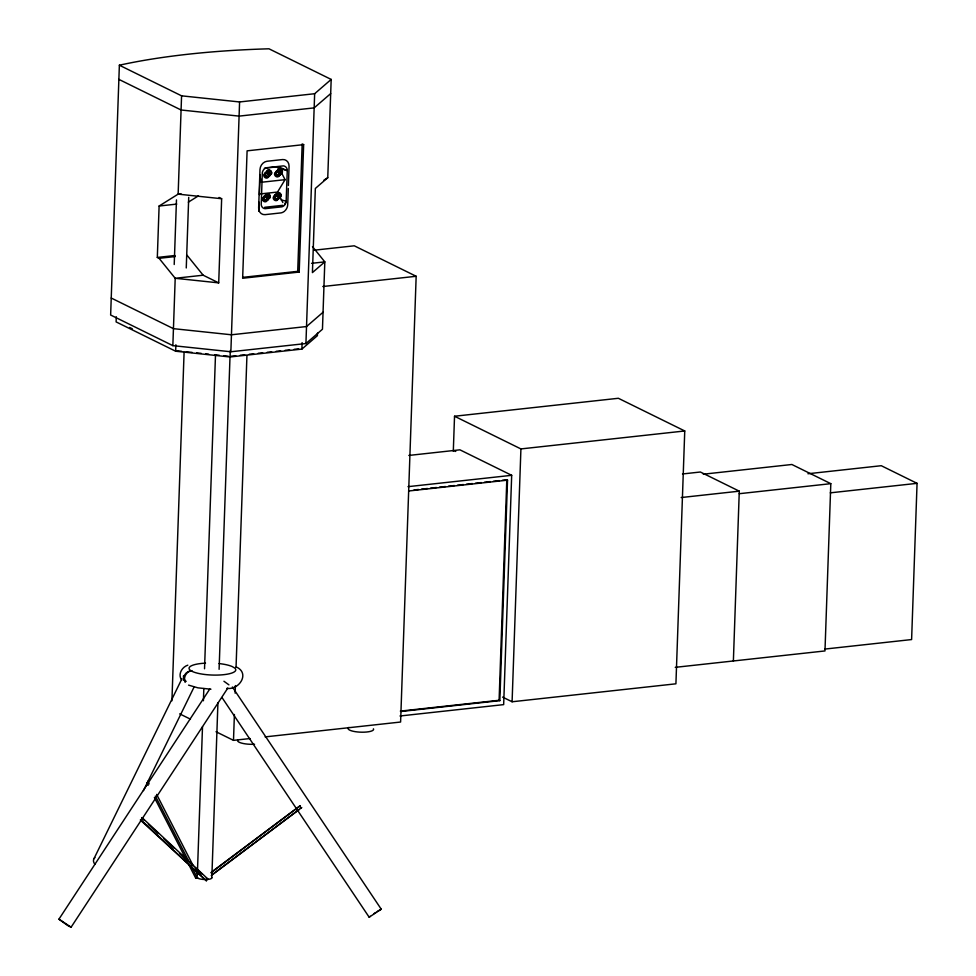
<?xml version="1.0" encoding="UTF-8"?>
<svg xmlns="http://www.w3.org/2000/svg" width="976" height="976" viewBox="0 0 976 976"><rect width="100%" height="100%" fill="white"/><g stroke="black" fill="none" stroke-linecap="round" stroke-linejoin="round"><path stroke-width="1.46" d="M311.576 263.325L324.813 261.873L312.418 272.597L315.346 188.453L327.753 177.73L331.181 79.422L268.986 48.8A317.908 81.203 2 0 0 119.365 65.209L110.642 315.016L172.85 345.638L230.861 351.763L305.927 343.54L322.458 329.241L324.813 261.873L312.491 246.611M116.29 316.749L116.12 321.909L175.656 351.226L230.068 356.972L301.889 349.091L317.395 335.683L317.493 333.097M172.85 345.638L175.204 278.282L159.088 258.323L157.319 257.444L159.112 206.021L178.144 194.139L181.085 193.809M174.216 264.508L176.473 199.897M119.365 65.209L181.573 95.831L178.144 194.139L221.65 198.726L218.709 282.869L175.204 278.282L203.154 275.208L218.709 282.869M175.656 351.226L175.875 344.772M186.257 267.961L188.722 197.335M171.922 700.817L184.098 352.08M197.298 875.85L197.408 872.8M197.518 869.762L202.508 726.632M203.411 700.756L203.838 688.568M204.533 668.78L215.489 355.118M211.816 877.912L217.929 702.805M219.1 669.316L229.994 357.179M230.068 356.972L230.299 350.506M230.861 351.763L239.584 101.955L314.65 93.72L331.181 79.422M250.063 738.539L233.496 740.357L234.399 714.493M235.143 693.192L235.411 685.579M236.046 667.328L246.94 355.459M258.811 211.353L259.128 202.239M259.396 194.651L260.08 174.924M288.286 188.466L287.713 204.789A7.857 6.6 -63.8 0 1 284.858 210.889M288.396 185.501L289.067 166.213A7.857 6.6 -63.8 0 0 282.637 159.552L266.936 161.272A7.857 6.6 -63.8 0 0 259.994 169.397L258.64 207.986A7.857 6.6 -63.8 0 0 265.069 214.647L280.771 212.914A7.857 6.6 -63.8 0 0 284.114 211.511M299.193 272.06L297.717 271.34L302.17 143.911L303.646 144.631L299.193 272.06L242.646 278.258L247.099 150.841L303.646 144.631M301.889 349.091L302.109 342.637M305.927 343.54L314.65 93.72M313.625 250.259L354.264 245.806L416.166 276.281L400.599 722.033L265.118 736.892M453.303 451.266L454.535 416.24L618.357 398.281L684.749 430.965L675.917 683.81L512.095 701.768L502.603 697.108M506.8 479.789L507.532 480.155L499.834 700.646L499.102 700.28L506.8 479.789L502.311 480.277M408.846 455.438L459.928 449.826L511.68 475.312L503.665 704.623L399.989 715.994M512.095 701.768L520.916 448.923L454.535 416.24M733.379 660.996L739.283 491.172L700.365 472.006L682.492 473.97M703.281 474.202L791.878 464.491L830.808 483.669L824.976 650.943L675.258 667.34M807.945 473.75L881.267 465.711L917.062 483.34L911.608 639.561L824.818 649.077M279.734 169.287L278.404 166.689L287.273 170.629L287.237 169.922A5.527 4.648 -63.8 0 0 283.357 165.883L266.533 167.738A5.527 4.648 -63.8 0 0 262.324 172.654L261.214 204.631A5.527 4.648 -63.8 0 0 265.094 208.669L281.918 206.827A5.527 4.648 -63.8 0 0 286.127 201.91L287.273 170.629L278.331 168.092L278.404 166.689L264.386 168.226M279.075 195.688L278.733 194.627L277.696 194.736M93.977 858.685L181.963 678.674M143.448 790.621L194.102 686.982M284.858 203.838L286.2 201.178L281.088 199.909M281.735 173.179L285.065 179.669L277.526 192.052L260.592 193.907M227.798 688.092L71.102 927.2L67.588 925.455L58.938 919.172L209.803 688.971M140.324 820.011L206.339 880.755L207.693 878.803L141.996 817.571M188.868 864.76L195.761 878.217L196.749 876.814L191.235 866.054M210.95 872.776L300.279 805.651L211.402 872.178M211.243 875.594L301.779 807.555M269.535 173.289L268.717 171.935L268.607 173.277M266.887 195.932L268.351 196.53L266.936 196.676M222.003 697.523L369.16 917.208L370.209 916.318M232.386 686.994L381.238 909.193L369.16 917.208M330.693 93.598L314.15 107.885L239.083 116.12L181.085 109.995L118.877 79.373M323.056 312.247L306.525 326.545L231.446 334.78L173.447 328.656L111.24 298.034M211.682 874.996L299.339 809.372M374.101 913.548L375.687 912.487M377.236 911.474L381.238 909.193M188.331 202.166L198.482 195.834M323.947 180.109L327.753 177.73M187.807 665.168C181.768 667.108 177.583 674.587 181.731 680.187M226.822 688.373C239.364 690.215 250.259 673.123 236.229 666.95M195.761 878.217L197.738 877.924M285.065 179.669L261.446 182.256L261.141 179.242M159.112 206.021L176.766 204.094M264.63 207.302L282.82 205.314M157.319 257.444L174.972 255.505M159.088 258.323L175.265 256.542M242.658 277.367L297.717 271.34M322.824 286.517L416.166 276.281M231.312 356.216L235.789 355.728M240.279 355.24L244.769 354.739M249.258 354.251L253.736 353.763M258.225 353.263L262.715 352.775M267.204 352.287L271.694 351.787M276.171 351.299L280.661 350.811M285.151 350.311L289.64 349.823M294.13 349.335L298.607 348.835M520.916 448.923L684.749 430.965M407.992 486.67L511.68 475.312M414.007 489.964L418.497 489.464M421.498 489.147L427.476 488.488M430.477 488.159L436.455 487.5M439.456 487.17L445.434 486.512M448.435 486.182L454.413 485.536M457.415 485.206L463.393 484.547M466.394 484.218L472.372 483.559M475.373 483.23L481.351 482.583M484.352 482.254L490.33 481.595M493.331 481.266L499.309 480.607M408.761 490.977L507.532 480.155M681.187 497.54L739.283 491.172M739.222 493.71L830.808 483.669M830.271 492.843L917.062 483.34M400.331 711.114L499.102 700.28M401.063 711.48L499.834 700.646M191.491 670.939L190.613 671.012A7.296 6.527 -55.8 0 0 183.756 680.321M276.855 166.859L277.135 166.859A1.696 1.427 -63.8 0 1 278.331 168.092M210.926 689.215L197.896 687.836L188.575 685.128M454.853 451.302L455.755 451.4M181.573 95.831L239.584 101.955M177.059 350.811L181.585 351.287M186.099 351.775L192.126 352.409M196.652 352.885L201.178 353.361M205.692 353.837L208.705 354.154M214.744 354.788L219.258 355.264M223.785 355.74L228.299 356.228M58.938 919.172L71.102 927.2M206.278 878.254L207.693 878.803M219.051 197.457L221.65 198.726M129.613 327.46L132.321 328.79M179.682 713.859L190.442 719.153M216.013 731.744L233.496 740.357M223.931 681.248L228.921 684.859M141.691 818.059L143.911 820.133M148.364 824.281L158.393 833.626M163.956 838.811L173.984 848.156M179.547 853.341L191.796 864.76M195.139 867.871L201.825 874.093M140.629 819.523L206.339 880.755M187.038 255.248L203.154 275.208M299.839 806.249L301.34 808.152M156.648 794.403L193.211 865.749M195.285 869.787L197.347 873.837M147.766 781.239L149.145 783.923M155.355 796.05L188.478 860.661M146.778 782.642L148.157 785.326M154.367 797.453L186.794 860.722M280.185 197.298L282.845 202.544M185.172 682.37A7.296 5.624 -69.3 0 1 185.867 674.501A7.296 5.624 -69.3 0 1 192.113 671.012M205.521 663.155A23.363 5.966 2 0 0 190.1 670.122L192.65 671.61A23.363 5.966 2 0 0 222.162 674.831A23.363 5.966 2 0 0 234.728 668.048L232.178 666.547A23.363 5.966 2 0 0 219.063 663.57M211.597 877.412A7.296 1.867 2 0 1 206.302 879.51M204.411 879.498A7.296 1.867 2 0 1 197.25 877.375M186.148 681.443A7.296 5.161 26 0 1 183.488 675.856M94.879 864.248A7.296 5.161 26 0 1 94.879 857.648M269.998 173.911A2.733 2.208 42.4 0 1 268.388 176.619A2.733 2.208 42.4 0 1 265.216 174.423A2.733 2.208 42.4 0 1 266.826 171.715M269.62 175.107A2.33 1.891 42.4 0 1 266.546 175.9A2.33 1.891 42.4 0 1 265.923 172.569M266.35 172.301A2.33 1.891 42.4 0 1 266.863 172.166M269.23 175.29A2.538 2.062 42.4 0 1 267.229 177.229A2.538 2.062 42.4 0 1 264.63 174.985A2.538 2.062 42.4 0 1 266.18 172.667M268.437 176.156A2.538 2.062 42.4 0 1 266.228 178.071A2.538 2.062 42.4 0 1 263.776 175.448A2.538 2.062 42.4 0 1 265.984 173.545M268.681 198.884A2.733 2.208 42.4 0 1 265.923 200.226A2.733 2.208 42.4 0 1 263.715 197.298A2.733 2.208 42.4 0 1 266.094 195.456M268.229 198.836A2.33 1.891 42.4 0 1 265.692 199.909A2.33 1.891 42.4 0 1 264.045 197.128A2.538 2.062 42.4 0 0 262.459 199.58A2.538 2.062 42.4 0 0 265.057 201.812A2.538 2.062 42.4 0 0 267.058 199.885M264.228 196.664A2.33 1.891 42.4 0 1 264.972 196.03M267.717 199.47A2.391 1.928 42.4 0 1 264.581 200.275A2.391 1.928 42.4 0 1 263.947 196.859M264.374 196.591A2.391 1.928 42.4 0 1 264.899 196.469M279.49 197.701A2.733 2.208 42.3 0 1 276.733 199.031A2.733 2.208 42.3 0 1 274.524 196.115A2.733 2.208 42.3 0 1 276.903 194.273M279.136 197.677A2.428 1.964 42.3 0 1 276.684 198.872A2.428 1.964 42.3 0 1 274.72 196.274A2.428 1.964 42.3 0 1 276.83 194.639M278.343 198.762A2.391 1.928 42.3 0 1 274.72 198.445A2.391 1.928 42.3 0 1 275.708 195.273M278.611 198.409A2.538 2.05 42.3 0 1 274.768 198.823A2.538 2.05 42.3 0 1 275.598 195.2M277.867 198.701A2.538 2.05 42.3 0 1 275.866 200.629A2.538 2.05 42.3 0 1 273.268 198.396A2.538 2.05 42.3 0 1 274.817 196.078M280.856 173.362A2.733 2.208 42.3 0 1 278.709 175.436A2.733 2.208 42.3 0 1 275.903 173.033A2.733 2.208 42.3 0 1 277.574 170.532M280.258 174.448A2.428 1.964 42.3 0 1 279.478 175.119M278.953 175.253A2.428 1.964 42.3 0 1 276.147 173.313A2.428 1.964 42.3 0 1 277.574 170.898M279.978 174.118A2.538 2.05 42.3 0 1 277.977 176.046A2.538 2.05 42.3 0 1 275.378 173.801A2.538 2.05 42.3 0 1 276.916 171.483M279.185 174.985A2.538 2.05 42.3 0 1 275.805 176.412A2.538 2.05 42.3 0 1 275.586 172.496M373.43 728.804A12.761 3.257 2 0 1 359.595 732.122A12.761 3.257 2 0 1 348.92 727.376M254.565 744.249A12.761 3.257 2 0 1 237.656 740.296M268.546 172.008C269.522 175.009 270.84 170.361 268.546 172.008M267.168 195.725C268.144 198.738 269.461 194.09 267.168 195.725M278.953 171.19C279.905 174.192 281.271 169.556 278.953 171.19M279.282 170.812C280.271 173.813 281.588 169.177 279.282 170.812M277.965 194.529C278.953 197.53 280.258 192.894 277.965 194.529M266.802 172.703A2.733 2.208 42.4 0 0 271.047 174.423A2.733 2.208 42.4 0 0 269.705 170.178A2.733 2.208 42.4 0 0 266.802 172.703M267.18 172.545A2.428 1.964 42.4 0 0 270.962 174.082A2.428 1.964 42.4 0 0 269.766 170.312A2.428 1.964 42.4 0 0 267.18 172.545M265.411 196.42A2.733 2.208 42.4 0 0 269.669 198.152A2.733 2.208 42.4 0 0 268.327 193.907A2.733 2.208 42.4 0 0 265.411 196.42M265.789 196.274A2.428 1.964 42.4 0 0 269.571 197.811A2.428 1.964 42.4 0 0 268.376 194.029A2.428 1.964 42.4 0 0 265.789 196.274M276.22 195.224A2.733 2.208 42.3 0 0 280.478 196.957A2.733 2.208 42.3 0 0 279.124 192.711A2.733 2.208 42.3 0 0 276.22 195.224M276.598 195.078A2.428 1.964 42.3 0 0 280.38 196.603A2.428 1.964 42.3 0 0 279.185 192.845A2.428 1.964 42.3 0 0 276.598 195.078M277.538 171.508A2.733 2.208 42.3 0 0 281.796 173.24A2.733 2.208 42.3 0 0 280.454 168.994A2.733 2.208 42.3 0 0 277.538 171.508M277.916 171.361A2.428 1.964 42.3 0 0 281.698 172.886A2.428 1.964 42.3 0 0 280.502 169.129A2.428 1.964 42.3 0 0 277.916 171.361"/></g></svg>
